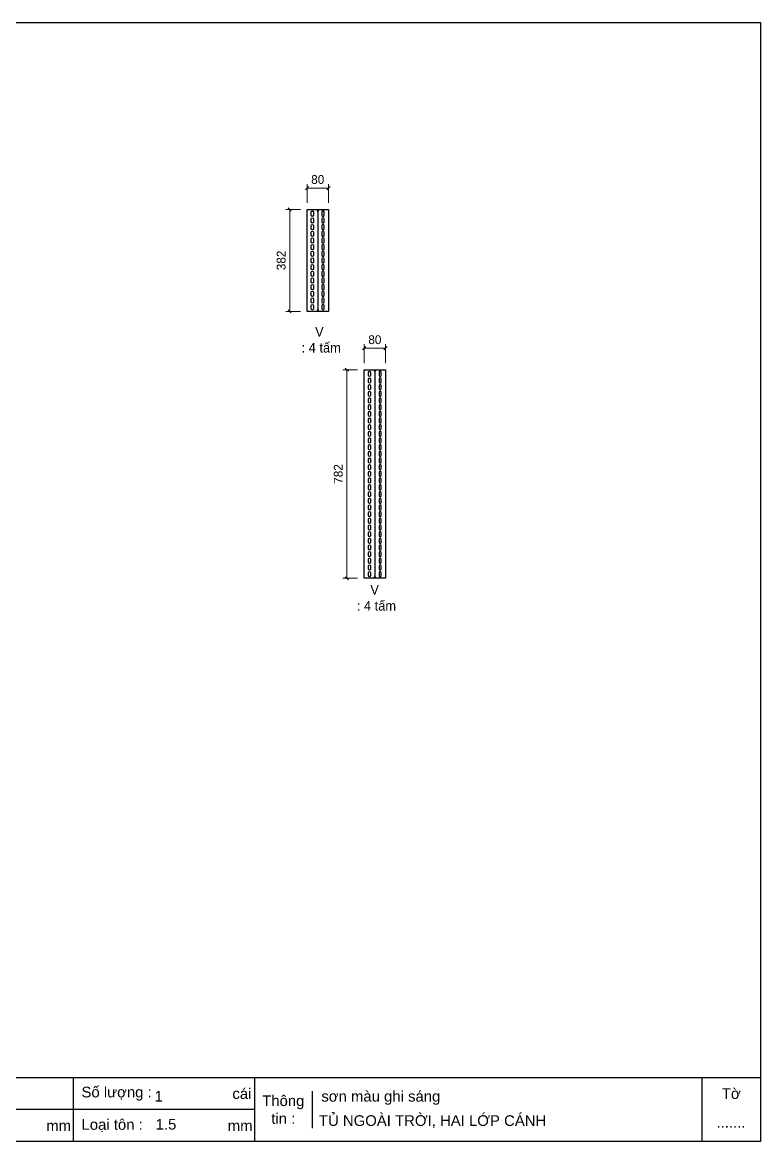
# Model space of a CAD drawing. Header units: millimetres. Extents: x 0 to 5930, y 0 to 4193.
# Drawn here: x 3163 to 5930, y 0 to 4193 of the extents above; entities that cross this region are included whole.
import ezdxf

# ---------------------------------------------------------------- set-up
doc = ezdxf.new("R2010")
doc.units = ezdxf.units.MM
doc.layers.add('DIM', color=253, linetype='Continuous')
doc.styles.add('Arial', font='arial.ttf')
doc.dimstyles.new('Dim-33', dxfattribs={"dimtxt": 33, "dimasz": 12, "dimexe": 15, "dimexo": 25, "dimgap": 15, "dimtad": 1, "dimdec": 0, "dimtxsty": 'Standard', "dimblk": 'OBLIQUE', "dimcen": 10, "dimclrd": 5, "dimclre": 5, "dimclrt": 3, "dimazin": 3, "dimtfac": 1, "dimtdec": 0, "dimtmove": 0, "dimatfit": 3, "dimldrblk": 'OPEN30', "dimlwd": 9, "dimlwe": 9})

# ---------------------------------------------------------------- blocks, each defined once
blk = doc.blocks.new('KHUNG CHUẨN')
at = {"color": 7}
for p, q in [((19889.2, -28535.2), (16919.2, -28535.2)), ((18599.2, -28535.2), (18599.2, -28655.2)), ((18939.2, -28535.2), (18939.2, -28655.2)), ((19779.2, -28535.2), (19779.2, -28655.2)), ((19047.6, -28560.2), (19047.6, -28630.2)), ((18939.2, -28595.2), (16919.2, -28595.2))]:
    blk.add_line(p, q, dxfattribs=at)
blk.add_lwpolyline([(16919.2, -26555.2), (19889.2, -26555.2), (19889.2, -28655.2), (16919.2, -28655.2)], close=True, dxfattribs=at)
at = {"color": 2, "char_height": 20, "style": 'Arial'}
for s, insert, width, attachment_point in [('  Số lượng :', (18599.2, -28565.2), 917.634, 4), ('cái', (18897.9, -28565.2), 63.517, 4), ('Tờ', (19834.2, -28565.2), 110, 5), ('Thông\\Ptin :', (18993.4, -28595.2), 108.311, 5), ('mm', (18548.6, -28625.2), 73.831, 4), ('  Loại tôn :', (18599.2, -28625.2), 917.634, 4), ('mm', (18889.2, -28625.2), 917.634, 4)]:
    blk.add_mtext(s, dxfattribs=dict(at, insert=insert, width=width, attachment_point=attachment_point))
at = {"color": 3, "style": 'Arial'}
for tag, p in [('#01', (17055.6, -28580.1)), ('#02', (17431.4, -28580.1)), ('#03', (18030.6, -28580.1)), ('#08', (18751.7, -28580.1)), ('#10', (19064.8, -28580.1)), ('#04', (17024.8, -28634.6)), ('#05', (17308.5, -28633)), ('#06', (17632.7, -28633.7)), ('#07', (18002, -28634.7)), ('#09', (18753.8, -28632.6)), ('#11', (19060.3, -28625.7)), ('#12', (19806.5, -28628.9))]:
    blk.add_attdef(tag, p, '', height=20, dxfattribs=at)
blk = doc.blocks.new('*D8')
at = {"color": 0, "linetype": 'ByBlock', "lineweight": -2}
for p, q in [((4236.1, 3578), (4224.1, 3566)), ((4304.1, 3566), (4316.1, 3578))]:
    blk.add_line(p, q, dxfattribs=at)
at = {"layer": 'Defpoints', "color": 0, "ltscale": 3, "transparency": 16777216}
for p in [(4310.1, 3572), (4230.1, 3491.7), (4310.1, 3491.7)]:
    blk.add_point(p, dxfattribs=at)
at = {"layer": 'DIM', "color": 5, "lineweight": 9, "ltscale": 3, "transparency": 16777216}
for p, q in [((4230.1, 3516.7), (4230.1, 3587)), ((4230.1, 3572), (4310.1, 3572)), ((4310.1, 3516.7), (4310.1, 3587))]:
    blk.add_line(p, q, dxfattribs=at)
at = {"layer": 'DIM', "color": 3, "ltscale": 3, "transparency": 16777216, "insert": (4270.1, 3603.8), "char_height": 33, "attachment_point": 5}
blk.add_mtext('80', dxfattribs=at)
blk = doc.blocks.new('_Oblique')
at = {"color": 0, "linetype": 'ByBlock', "lineweight": -2}
blk.add_line((-0.5, -0.5), (0.5, 0.5), dxfattribs=at)
blk = doc.blocks.new('_Open30')
at = {"color": 0, "linetype": 'ByBlock', "lineweight": -2}
for p, q in [((-1, 0.27), (0, 0)), ((0, 0), (-1, -0.27)), ((0, 0), (-1, 0))]:
    blk.add_line(p, q, dxfattribs=at)
blk = doc.blocks.new('*D9')
at = {"color": 0, "linetype": 'ByBlock', "lineweight": -2}
for p, q in [((4171, 3485.7), (4159, 3497.7)), ((4159, 3116.2), (4171, 3104.2))]:
    blk.add_line(p, q, dxfattribs=at)
at = {"layer": 'Defpoints', "color": 0, "ltscale": 3, "transparency": 16777216}
for p in [(4230.1, 3491.7), (4165, 3110.2), (4230.1, 3110.2)]:
    blk.add_point(p, dxfattribs=at)
at = {"layer": 'DIM', "color": 5, "lineweight": 9, "ltscale": 3, "transparency": 16777216}
for p, q in [((4205.1, 3491.7), (4150, 3491.7)), ((4165, 3491.7), (4165, 3110.2)), ((4205.1, 3110.2), (4150, 3110.2))]:
    blk.add_line(p, q, dxfattribs=at)
at = {"layer": 'DIM', "color": 3, "ltscale": 3, "transparency": 16777216, "insert": (4133.1, 3301), "char_height": 33, "attachment_point": 5, "rotation": 90}
blk.add_mtext('382', dxfattribs=at)
blk = doc.blocks.new('*D10')
at = {"color": 0, "linetype": 'ByBlock', "lineweight": -2}
for p, q in [((4450.2, 2978), (4438.2, 2966)), ((4518.2, 2966), (4530.2, 2978))]:
    blk.add_line(p, q, dxfattribs=at)
at = {"layer": 'Defpoints', "color": 0, "ltscale": 3, "transparency": 16777216}
for p in [(4524.2, 2972), (4444.2, 2891.7), (4524.2, 2891.7)]:
    blk.add_point(p, dxfattribs=at)
at = {"layer": 'DIM', "color": 5, "lineweight": 9, "ltscale": 3, "transparency": 16777216}
for p, q in [((4444.2, 2916.7), (4444.2, 2987)), ((4524.2, 2916.7), (4524.2, 2987)), ((4444.2, 2972), (4524.2, 2972))]:
    blk.add_line(p, q, dxfattribs=at)
at = {"layer": 'DIM', "color": 3, "ltscale": 3, "transparency": 16777216, "insert": (4484.2, 3003.8), "char_height": 33, "attachment_point": 5}
blk.add_mtext('80', dxfattribs=at)
blk = doc.blocks.new('*D11')
at = {"color": 0, "linetype": 'ByBlock', "lineweight": -2}
for p, q in [((4385, 2885.7), (4373, 2897.7)), ((4373, 2116.2), (4385, 2104.2))]:
    blk.add_line(p, q, dxfattribs=at)
at = {"layer": 'Defpoints', "color": 0, "ltscale": 3, "transparency": 16777216}
for p in [(4444.2, 2891.7), (4379, 2110.2), (4444.2, 2110.2)]:
    blk.add_point(p, dxfattribs=at)
at = {"layer": 'DIM', "color": 5, "lineweight": 9, "ltscale": 3, "transparency": 16777216}
for p, q in [((4419.2, 2891.7), (4364, 2891.7)), ((4379, 2891.7), (4379, 2110.2)), ((4419.2, 2110.2), (4364, 2110.2))]:
    blk.add_line(p, q, dxfattribs=at)
at = {"layer": 'DIM', "color": 3, "ltscale": 3, "transparency": 16777216, "insert": (4347.2, 2501), "char_height": 33, "attachment_point": 5, "rotation": 90}
blk.add_mtext('782', dxfattribs=at)

msp = doc.modelspace()

# ---------------------------------------------------------------- linework, layer by layer
at = {"color": 7}
for p, q in [((4270.1, 3491.7), (4270.1, 3110.2)), ((4484.2, 2891.7), (4484.2, 2110.2))]:
    msp.add_line(p, q, dxfattribs=at)
for points in [[(4230.1, 3491.7), (4310.1, 3491.7), (4310.1, 3110.2), (4230.1, 3110.2)], [(4444.2, 2891.7), (4524.2, 2891.7), (4524.2, 2110.2), (4444.2, 2110.2)]]:
    msp.add_lwpolyline(points, close=True, dxfattribs=at)
at = {"color": 2, "ltscale": 0.5}
for points in [[(4254.4, 3482), (4254.4, 3470.5, -1), (4245.9, 3470.5), (4245.9, 3482, -1)], [(4254.4, 3481.7), (4254.4, 3470.2, -1), (4245.9, 3470.2), (4245.9, 3481.7, -1)], [(4285.9, 3482), (4285.9, 3470.5, 1), (4294.4, 3470.5), (4294.4, 3482, 1)], [(4285.9, 3481.7), (4285.9, 3470.2, 1), (4294.4, 3470.2), (4294.4, 3481.7, 1)], [(4254.4, 3456.7), (4254.4, 3445.2, -1), (4245.9, 3445.2), (4245.9, 3456.7, -1)], [(4285.9, 3456.7), (4285.9, 3445.2, 1), (4294.4, 3445.2), (4294.4, 3456.7, 1)], [(4254.4, 3431.7), (4254.4, 3420.2, -1), (4245.9, 3420.2), (4245.9, 3431.7, -1)], [(4254.4, 3406.7), (4254.4, 3395.2, -1), (4245.9, 3395.2), (4245.9, 3406.7, -1)], [(4285.9, 3431.7), (4285.9, 3420.2, 1), (4294.4, 3420.2), (4294.4, 3431.7, 1)], [(4285.9, 3406.7), (4285.9, 3395.2, 1), (4294.4, 3395.2), (4294.4, 3406.7, 1)], [(4254.4, 3381.7), (4254.4, 3370.2, -1), (4245.9, 3370.2), (4245.9, 3381.7, -1)], [(4254.4, 3356.7), (4254.4, 3345.2, -1), (4245.9, 3345.2), (4245.9, 3356.7, -1)], [(4285.9, 3381.7), (4285.9, 3370.2, 1), (4294.4, 3370.2), (4294.4, 3381.7, 1)], [(4285.9, 3356.7), (4285.9, 3345.2, 1), (4294.4, 3345.2), (4294.4, 3356.7, 1)], [(4254.4, 3331.7), (4254.4, 3320.2, -1), (4245.9, 3320.2), (4245.9, 3331.7, -1)], [(4285.9, 3331.7), (4285.9, 3320.2, 1), (4294.4, 3320.2), (4294.4, 3331.7, 1)], [(4254.4, 3306.7), (4254.4, 3295.2, -1), (4245.9, 3295.2), (4245.9, 3306.7, -1)], [(4254.4, 3281.7), (4254.4, 3270.2, -1), (4245.9, 3270.2), (4245.9, 3281.7, -1)], [(4285.9, 3306.7), (4285.9, 3295.2, 1), (4294.4, 3295.2), (4294.4, 3306.7, 1)], [(4285.9, 3281.7), (4285.9, 3270.2, 1), (4294.4, 3270.2), (4294.4, 3281.7, 1)], [(4254.4, 3256.7), (4254.4, 3245.2, -1), (4245.9, 3245.2), (4245.9, 3256.7, -1)], [(4254.4, 3231.7), (4254.4, 3220.2, -1), (4245.9, 3220.2), (4245.9, 3231.7, -1)], [(4285.9, 3256.7), (4285.9, 3245.2, 1), (4294.4, 3245.2), (4294.4, 3256.7, 1)], [(4285.9, 3231.7), (4285.9, 3220.2, 1), (4294.4, 3220.2), (4294.4, 3231.7, 1)], [(4254.4, 3206.7), (4254.4, 3195.2, -1), (4245.9, 3195.2), (4245.9, 3206.7, -1)], [(4285.9, 3206.7), (4285.9, 3195.2, 1), (4294.4, 3195.2), (4294.4, 3206.7, 1)], [(4254.4, 3181.7), (4254.4, 3170.2, -1), (4245.9, 3170.2), (4245.9, 3181.7, -1)], [(4254.4, 3156.7), (4254.4, 3145.2, -1), (4245.9, 3145.2), (4245.9, 3156.7, -1)], [(4285.9, 3181.7), (4285.9, 3170.2, 1), (4294.4, 3170.2), (4294.4, 3181.7, 1)], [(4285.9, 3156.7), (4285.9, 3145.2, 1), (4294.4, 3145.2), (4294.4, 3156.7, 1)], [(4254.4, 3131.7), (4254.4, 3120.2, -1), (4245.9, 3120.2), (4245.9, 3131.7, -1)], [(4285.9, 3131.7), (4285.9, 3120.2, 1), (4294.4, 3120.2), (4294.4, 3131.7, 1)], [(4468.4, 2882), (4468.4, 2870.5, -1), (4459.9, 2870.5), (4459.9, 2882, -1)], [(4468.4, 2881.7), (4468.4, 2870.2, -1), (4459.9, 2870.2), (4459.9, 2881.7, -1)], [(4468.4, 2856.7), (4468.4, 2845.2, -1), (4459.9, 2845.2), (4459.9, 2856.7, -1)], [(4499.9, 2882), (4499.9, 2870.5, 1), (4508.4, 2870.5), (4508.4, 2882, 1)], [(4499.9, 2881.7), (4499.9, 2870.2, 1), (4508.4, 2870.2), (4508.4, 2881.7, 1)], [(4499.9, 2856.7), (4499.9, 2845.2, 1), (4508.4, 2845.2), (4508.4, 2856.7, 1)], [(4468.4, 2831.7), (4468.4, 2820.2, -1), (4459.9, 2820.2), (4459.9, 2831.7, -1)], [(4468.4, 2806.7), (4468.4, 2795.2, -1), (4459.9, 2795.2), (4459.9, 2806.7, -1)], [(4499.9, 2831.7), (4499.9, 2820.2, 1), (4508.4, 2820.2), (4508.4, 2831.7, 1)], [(4499.9, 2806.7), (4499.9, 2795.2, 1), (4508.4, 2795.2), (4508.4, 2806.7, 1)], [(4468.4, 2781.7), (4468.4, 2770.2, -1), (4459.9, 2770.2), (4459.9, 2781.7, -1)], [(4499.9, 2781.7), (4499.9, 2770.2, 1), (4508.4, 2770.2), (4508.4, 2781.7, 1)], [(4468.4, 2756.7), (4468.4, 2745.2, -1), (4459.9, 2745.2), (4459.9, 2756.7, -1)], [(4468.4, 2731.7), (4468.4, 2720.2, -1), (4459.9, 2720.2), (4459.9, 2731.7, -1)], [(4499.9, 2756.7), (4499.9, 2745.2, 1), (4508.4, 2745.2), (4508.4, 2756.7, 1)], [(4499.9, 2731.7), (4499.9, 2720.2, 1), (4508.4, 2720.2), (4508.4, 2731.7, 1)], [(4468.4, 2706.7), (4468.4, 2695.2, -1), (4459.9, 2695.2), (4459.9, 2706.7, -1)], [(4468.4, 2681.7), (4468.4, 2670.2, -1), (4459.9, 2670.2), (4459.9, 2681.7, -1)], [(4499.9, 2706.7), (4499.9, 2695.2, 1), (4508.4, 2695.2), (4508.4, 2706.7, 1)], [(4499.9, 2681.7), (4499.9, 2670.2, 1), (4508.4, 2670.2), (4508.4, 2681.7, 1)], [(4468.4, 2656.7), (4468.4, 2645.2, -1), (4459.9, 2645.2), (4459.9, 2656.7, -1)], [(4499.9, 2656.7), (4499.9, 2645.2, 1), (4508.4, 2645.2), (4508.4, 2656.7, 1)], [(4468.4, 2631.7), (4468.4, 2620.2, -1), (4459.9, 2620.2), (4459.9, 2631.7, -1)], [(4468.4, 2606.7), (4468.4, 2595.2, -1), (4459.9, 2595.2), (4459.9, 2606.7, -1)], [(4499.9, 2631.7), (4499.9, 2620.2, 1), (4508.4, 2620.2), (4508.4, 2631.7, 1)], [(4499.9, 2606.7), (4499.9, 2595.2, 1), (4508.4, 2595.2), (4508.4, 2606.7, 1)], [(4468.4, 2581.7), (4468.4, 2570.2, -1), (4459.9, 2570.2), (4459.9, 2581.7, -1)], [(4468.4, 2556.7), (4468.4, 2545.2, -1), (4459.9, 2545.2), (4459.9, 2556.7, -1)], [(4499.9, 2581.7), (4499.9, 2570.2, 1), (4508.4, 2570.2), (4508.4, 2581.7, 1)], [(4499.9, 2556.7), (4499.9, 2545.2, 1), (4508.4, 2545.2), (4508.4, 2556.7, 1)], [(4468.4, 2531.7), (4468.4, 2520.2, -1), (4459.9, 2520.2), (4459.9, 2531.7, -1)], [(4499.9, 2531.7), (4499.9, 2520.2, 1), (4508.4, 2520.2), (4508.4, 2531.7, 1)], [(4468.4, 2506.7), (4468.4, 2495.2, -1), (4459.9, 2495.2), (4459.9, 2506.7, -1)], [(4468.4, 2481.7), (4468.4, 2470.2, -1), (4459.9, 2470.2), (4459.9, 2481.7, -1)], [(4499.9, 2506.7), (4499.9, 2495.2, 1), (4508.4, 2495.2), (4508.4, 2506.7, 1)], [(4499.9, 2481.7), (4499.9, 2470.2, 1), (4508.4, 2470.2), (4508.4, 2481.7, 1)], [(4468.4, 2456.7), (4468.4, 2445.2, -1), (4459.9, 2445.2), (4459.9, 2456.7, -1)], [(4468.4, 2431.7), (4468.4, 2420.2, -1), (4459.9, 2420.2), (4459.9, 2431.7, -1)], [(4499.9, 2456.7), (4499.9, 2445.2, 1), (4508.4, 2445.2), (4508.4, 2456.7, 1)], [(4499.9, 2431.7), (4499.9, 2420.2, 1), (4508.4, 2420.2), (4508.4, 2431.7, 1)], [(4468.4, 2406.7), (4468.4, 2395.2, -1), (4459.9, 2395.2), (4459.9, 2406.7, -1)], [(4499.9, 2406.7), (4499.9, 2395.2, 1), (4508.4, 2395.2), (4508.4, 2406.7, 1)], [(4468.4, 2381.7), (4468.4, 2370.2, -1), (4459.9, 2370.2), (4459.9, 2381.7, -1)], [(4468.4, 2356.7), (4468.4, 2345.2, -1), (4459.9, 2345.2), (4459.9, 2356.7, -1)], [(4499.9, 2381.7), (4499.9, 2370.2, 1), (4508.4, 2370.2), (4508.4, 2381.7, 1)], [(4499.9, 2356.7), (4499.9, 2345.2, 1), (4508.4, 2345.2), (4508.4, 2356.7, 1)], [(4468.4, 2331.7), (4468.4, 2320.2, -1), (4459.9, 2320.2), (4459.9, 2331.7, -1)], [(4468.4, 2306.7), (4468.4, 2295.2, -1), (4459.9, 2295.2), (4459.9, 2306.7, -1)], [(4499.9, 2331.7), (4499.9, 2320.2, 1), (4508.4, 2320.2), (4508.4, 2331.7, 1)], [(4499.9, 2306.7), (4499.9, 2295.2, 1), (4508.4, 2295.2), (4508.4, 2306.7, 1)], [(4468.4, 2281.7), (4468.4, 2270.2, -1), (4459.9, 2270.2), (4459.9, 2281.7, -1)], [(4499.9, 2281.7), (4499.9, 2270.2, 1), (4508.4, 2270.2), (4508.4, 2281.7, 1)], [(4468.4, 2256.7), (4468.4, 2245.2, -1), (4459.9, 2245.2), (4459.9, 2256.7, -1)], [(4468.4, 2231.7), (4468.4, 2220.2, -1), (4459.9, 2220.2), (4459.9, 2231.7, -1)], [(4499.9, 2256.7), (4499.9, 2245.2, 1), (4508.4, 2245.2), (4508.4, 2256.7, 1)], [(4499.9, 2231.7), (4499.9, 2220.2, 1), (4508.4, 2220.2), (4508.4, 2231.7, 1)], [(4468.4, 2206.7), (4468.4, 2195.2, -1), (4459.9, 2195.2), (4459.9, 2206.7, -1)], [(4468.4, 2181.7), (4468.4, 2170.2, -1), (4459.9, 2170.2), (4459.9, 2181.7, -1)], [(4499.9, 2206.7), (4499.9, 2195.2, 1), (4508.4, 2195.2), (4508.4, 2206.7, 1)], [(4499.9, 2181.7), (4499.9, 2170.2, 1), (4508.4, 2170.2), (4508.4, 2181.7, 1)], [(4468.4, 2156.7), (4468.4, 2145.2, -1), (4459.9, 2145.2), (4459.9, 2156.7, -1)], [(4499.9, 2156.7), (4499.9, 2145.2, 1), (4508.4, 2145.2), (4508.4, 2156.7, 1)], [(4468.4, 2131.7), (4468.4, 2120.2, -1), (4459.9, 2120.2), (4459.9, 2131.7, -1)], [(4499.9, 2131.7), (4499.9, 2120.2, 1), (4508.4, 2120.2), (4508.4, 2131.7, 1)]]:
    msp.add_lwpolyline(points, format="xyb", close=True, dxfattribs=at)
at = {"color": 2, "ltscale": 3}
for centre in [(4270.1, 3486.7), (4270.1, 3115.2), (4484.2, 2886.7), (4484.2, 2115.2)]:
    msp.add_circle(centre, 1.5, dxfattribs=at)

# ---------------------------------------------------------------- block references
at = {"color": 3}
ref = msp.add_blockref('KHUNG CHUẨN', (-33779.3, 57210), dxfattribs=dict(at, xscale=1.996500000008381, yscale=1.996500000008381, zscale=1.996500000008381))
ref.add_attrib('#08', '1', (3658.5, 149.9), dxfattribs={"color": 3, "height": 39.9, "style": 'Arial'})
ref.add_attrib('#09', '1.5', (3662.8, 45), dxfattribs={"color": 3, "height": 39.93, "style": 'Arial'})
ref.add_attrib('#10', 'sơn màu ghi sáng', (4283.6, 149.9), dxfattribs={"color": 3, "height": 39.93, "style": 'Arial'})
ref.add_attrib('#11', 'TỦ NGOÀI TRỜI, HAI LỚP CÁNH', (4274.6, 58.8), dxfattribs={"color": 3, "height": 39.93, "style": 'Arial'})
ref.add_attrib('#12', '.......', (5764.3, 52.4), dxfattribs={"color": 3, "height": 39.93, "style": 'Arial'})

# ---------------------------------------------------------------- texts
at = {"color": 2, "char_height": 36, "width": 775, "attachment_point": 5}
for insert in [(4276.4, 3003.7), (4483.3, 2036.9)]:
    msp.add_mtext('V\\P : 4 tấm', dxfattribs=dict(at, insert=insert))

# ---------------------------------------------------------------- dimensions: what is measured, and where the dimension line sits
at = {"layer": 'DIM', "ltscale": 3}
for base, p1, p2, picture, middle in [((4310.1, 3572), (4230.1, 3491.7), (4310.1, 3491.7), '*D8', (4270.1, 3603.8)), ((4524.2, 2972), (4444.2, 2891.7), (4524.2, 2891.7), '*D10', (4484.2, 3003.8))]:
    dim = msp.add_linear_dim(base=base, p1=p1, p2=p2, dimstyle='Dim-33', dxfattribs=at)
    dim.commit()
    dim.dimension.update_dxf_attribs({"geometry": picture, "text_midpoint": middle})
for base, p1, p2, picture, middle in [((4164.9850525, 3110.2397204), (4230.1132611, 3491.7397204), (4230.1132611, 3110.2397204), '*D9', (4133.1248888, 3300.9897204)), ((4379.0353132, 2110.2397204), (4444.1635218, 2891.7397204), (4444.1635218, 2110.2397204), '*D11', (4347.1864046, 2500.9897204))]:
    dim = msp.add_linear_dim(base=base, p1=p1, p2=p2, angle=90, dimstyle='Dim-33', dxfattribs=at)
    dim.commit()
    dim.dimension.update_dxf_attribs({"geometry": picture, "text_midpoint": middle})

doc.saveas('drawing.dxf')
